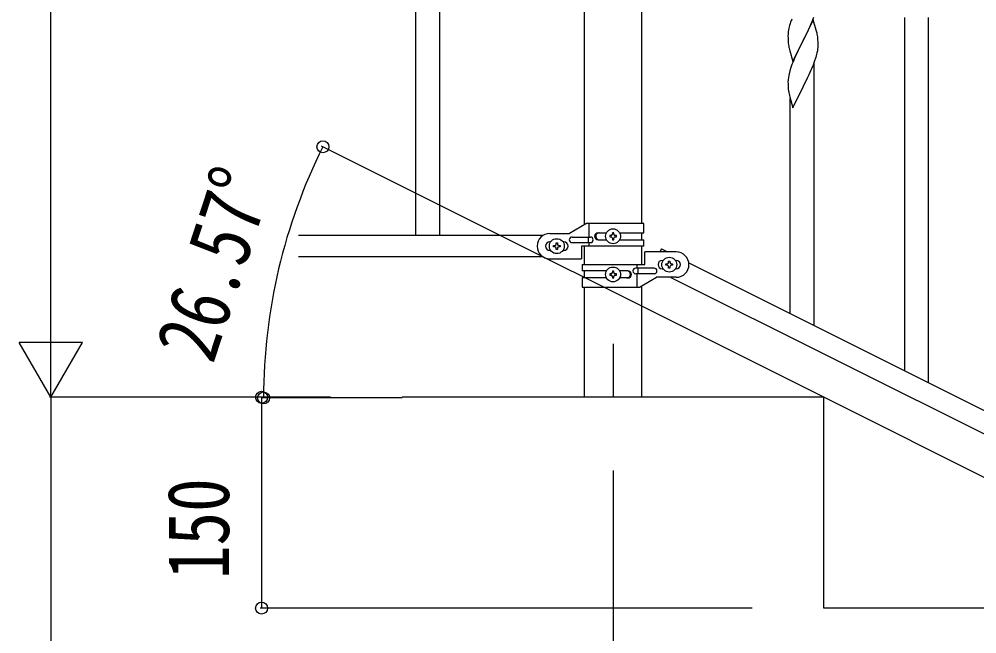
# Model space of a CAD drawing. Units: millimetres, scale not verified. Extents: x -4015 to 4015, y -2862 to 2860.
# Drawn here: x -1942 to -1260, y 942 to 1379 of the extents above; entities that cross this region are included whole.
import ezdxf
from ezdxf.enums import TextEntityAlignment as Align

# ---------------------------------------------------------------- set-up
doc = ezdxf.new("R2010")
doc.units = ezdxf.units.MM
doc.header["$LTSCALE"] = 10
for name, color, linetype in [('0-2_YKK_12', 2, 'Continuous'), ('0-3_YKK_A1', 4, 'Continuous'), ('0-4_YKK_D', 6, 'Continuous')]:
    doc.layers.add(name, color=color, linetype=linetype)
doc.styles.add('ＭＳ ゴシック', font='')
doc.styles.get('ＭＳ ゴシック').set_extended_font_data('MS Gothic')

msp = doc.modelspace()

# ---------------------------------------------------------------- linework, layer by layer
at = {"layer": '0-2_YKK_12'}
for p in [(-1519.17, 1148.22), (-1519.17, 1139.76)]:
    msp.add_line(p, (-1519.17, 1110.1), dxfattribs=at)
at = {"layer": '0-3_YKK_A1'}
for p, q in [((-1659.67, 1885.1), (-1659.67, 1225.14)), ((-1642.67, 1885.1), (-1642.67, 1225.14)), ((-1539.42, 1232.84), (-1539.42, 1789.74)), ((-1498.92, 1789.74), (-1498.92, 1233.64)), ((-1311.65, 1128.99), (-1311.65, 1380.39)), ((-1294.65, 1120.49), (-1294.65, 1380.39)), ((-1376.17, 1161.26), (-1376.17, 1347.46)), ((-1384, 1330.99), (-1384.16, 1330.66)), ((-1393.17, 1169.76), (-1393.17, 1322.71)), ((-1538.05, 1233.64), (-1550.17, 1226.64)), ((-1497.17, 1233.64), (-1538.05, 1233.64)), ((-1536.14, 1224.14), (-1536.14, 1233.64)), ((-1497.17, 1227.14), (-1497.17, 1233.64)), ((-1564.17, 1226.64), (-1550.17, 1226.64)), ((-1529.77, 1227.14), (-1523.85, 1227.14)), ((-1514.5, 1227.14), (-1497.17, 1227.14)), ((-1498.92, 1227.14), (-1498.92, 1222.14)), ((-1569.15, 1225.14), (-1743.03, 1225.14)), ((-1563.54, 1220.64), (-1564.17, 1220.64)), ((-1554.17, 1220.64), (-1554.8, 1220.64)), ((-1548.37, 1224.14), (-1535.29, 1224.14)), ((-1548.37, 1220.14), (-1535.29, 1220.14)), ((-1536.7, 1220.14), (-1536.7, 1224.14)), ((-1536.14, 1217.64), (-1536.14, 1220.14)), ((-1529.77, 1222.14), (-1523.85, 1222.14)), ((-1520.61, 1225.12), (-1521.57, 1225.12)), ((-1517.73, 1224.16), (-1516.77, 1224.16)), ((-1514.5, 1222.14), (-1497.17, 1222.14)), ((-1497.17, 1217.64), (-1497.17, 1222.14)), ((-1563.54, 1214.64), (-1564.17, 1214.64)), ((-1560.61, 1217.16), (-1561.57, 1217.16)), ((-1557.73, 1218.12), (-1556.77, 1218.12)), ((-1554.17, 1214.64), (-1554.8, 1214.64)), ((-1541.67, 1217.64), (-1541.67, 1208.64)), ((-1497.17, 1217.64), (-1541.67, 1217.64)), ((-1539.42, 1204.48), (-1539.42, 1217.64)), ((-1498.92, 1217.64), (-1498.92, 1204.48)), ((-1498.92, 1213.98), (-1498.92, 1208.98)), ((-1496.67, 1204.48), (-1496.67, 1213.48)), ((-1474.17, 1213.48), (-1496.67, 1213.48)), ((-1484.76, 1215.66), (-1485.85, 1213.48)), ((-1484.76, 1215.66), (-1480.4, 1213.48)), ((-1569.15, 1210.14), (-1743.03, 1210.14)), ((-1564.17, 1208.64), (-1541.67, 1208.64)), ((-1484.17, 1207.48), (-1483.54, 1207.48)), ((-1474.8, 1207.48), (-1474.17, 1207.48)), ((-1541.17, 1204.48), (-1541.17, 1199.98)), ((-1541.17, 1204.48), (-1496.67, 1204.48)), ((-1523.85, 1199.98), (-1541.17, 1199.98)), ((-1539.42, 1194.98), (-1539.42, 1199.98)), ((-1508.58, 1199.98), (-1514.5, 1199.98)), ((-1489.97, 1201.98), (-1503.05, 1201.98)), ((-1502.2, 1204.48), (-1502.2, 1201.98)), ((-1501.65, 1201.98), (-1501.65, 1197.98)), ((-1484.17, 1201.48), (-1483.54, 1201.48)), ((-1480.61, 1204), (-1481.57, 1204)), ((-1477.73, 1204.96), (-1476.77, 1204.96)), ((-1474.8, 1201.48), (-1474.17, 1201.48)), ((-1465.29, 1205.83), (-660.4, 803.3)), ((-1541.17, 1194.98), (-1541.17, 1188.48)), ((-1523.85, 1194.98), (-1541.17, 1194.98)), ((-1520.61, 1197.97), (-1521.57, 1197.97)), ((-1517.73, 1197.01), (-1516.77, 1197.01)), ((-1508.58, 1194.98), (-1514.5, 1194.98)), ((-1489.97, 1197.98), (-1503.05, 1197.98)), ((-1502.2, 1197.98), (-1502.2, 1188.48)), ((-1500.3, 1188.48), (-1488.17, 1195.48)), ((-1474.17, 1195.48), (-1488.17, 1195.48)), ((-1477.95, 1195.39), (-673.06, 792.85)), ((-1541.17, 1188.48), (-1500.3, 1188.48)), ((-1539.42, 1110.1), (-1539.42, 1188.48)), ((-1498.92, 1189.28), (-1498.92, 1110.1)), ((-469.17, 660.1), (-1369.17, 1110.1))]:
    msp.add_line(p, q, dxfattribs=at)
for points in [[(-1394.67, 1368.74), (-1394.71, 1367.92), (-1394.72, 1367.53), (-1394.7, 1365.67), (-1394.67, 1364.66), (-1394.62, 1363.72), (-1394.52, 1362.28), (-1394.37, 1360.96), (-1394.23, 1359.97), (-1394.05, 1359.02), (-1393.95, 1358.55), (-1393.74, 1357.61), (-1393.49, 1356.65), (-1391.22, 1349), (-1384, 1363.87), (-1383.83, 1364.2), (-1381.9, 1368), (-1380.39, 1371.1), (-1379.72, 1372.51), (-1378.38, 1375.43), (-1377.52, 1377.43), (-1376.3, 1380.47)], [(-1376.77, 1378.72), (-1384, 1363.87), (-1384.16, 1363.54), (-1386.51, 1358.88), (-1388.27, 1355.23), (-1388.72, 1354.26), (-1389.83, 1351.8), (-1391.1, 1348.78), (-1391.89, 1346.75), (-1392.61, 1344.74), (-1393.4, 1342.26), (-1393.92, 1340.33), (-1394.23, 1338.93), (-1394.47, 1337.58), (-1394.63, 1336.29), (-1394.69, 1335.46), (-1394.72, 1334.66), (-1394.7, 1332.8), (-1394.67, 1331.78), (-1394.62, 1330.84), (-1394.52, 1329.4), (-1394.37, 1328.09)], [(-1374.04, 1369.18), (-1374.38, 1370.6), (-1374.57, 1371.32), (-1376.77, 1378.72)], [(-1393.1, 1376.11), (-1393.54, 1374.64), (-1394.03, 1372.73), (-1394.32, 1371.35), (-1394.54, 1370.01)], [(-1373.3, 1359.4), (-1373.28, 1360.2), (-1373.28, 1361.34), (-1373.33, 1363.07), (-1373.39, 1364.31), (-1373.5, 1365.73)], [(-1374.19, 1354.05), (-1373.86, 1355.46), (-1373.59, 1356.83), (-1373.4, 1358.14)], [(-1394, 1325.91), (-1393.74, 1324.73), (-1393.49, 1323.78), (-1391.22, 1316.13), (-1384, 1330.99), (-1383.83, 1331.32), (-1382.11, 1334.71), (-1380.61, 1337.77), (-1379.72, 1339.64), (-1378.17, 1343.06), (-1377.73, 1344.06), (-1376.69, 1346.59), (-1375.56, 1349.62), (-1374.89, 1351.62)], [(-1518.69, 1226.08), (-1518.69, 1227.04), (-1519.65, 1227.04), (-1519.65, 1226.08)], [(-1559.65, 1219.08), (-1559.65, 1220.04), (-1558.69, 1220.04), (-1558.69, 1219.08)], [(-1521.57, 1225.12), (-1521.57, 1224.16), (-1520.61, 1224.16)], [(-1519.65, 1223.2), (-1519.65, 1222.24), (-1518.69, 1222.24), (-1518.69, 1223.2)], [(-1516.77, 1224.16), (-1516.77, 1225.12), (-1517.73, 1225.12)], [(-1561.57, 1217.16), (-1561.57, 1218.12), (-1560.61, 1218.12)], [(-1558.69, 1216.2), (-1558.69, 1215.24), (-1559.65, 1215.24), (-1559.65, 1216.2)], [(-1556.77, 1218.12), (-1556.77, 1217.16), (-1557.73, 1217.16)], [(-1479.65, 1205.92), (-1479.65, 1206.88), (-1478.69, 1206.88), (-1478.69, 1205.92)], [(-1518.69, 1198.93), (-1518.69, 1199.89), (-1519.65, 1199.89), (-1519.65, 1198.93)], [(-1481.57, 1204), (-1481.57, 1204.96), (-1480.61, 1204.96)], [(-1478.69, 1203.04), (-1478.69, 1202.08), (-1479.65, 1202.08), (-1479.65, 1203.04)], [(-1476.77, 1204.96), (-1476.77, 1204), (-1477.73, 1204)], [(-1521.57, 1197.97), (-1521.57, 1197.01), (-1520.61, 1197.01)], [(-1519.65, 1196.05), (-1519.65, 1195.09), (-1518.69, 1195.09), (-1518.69, 1196.05)], [(-1516.77, 1197.01), (-1516.77, 1197.97), (-1517.73, 1197.97)], [(-469.17, 660.1), (-769.17, 660.1), (-769.17, 810.1), (-1069.17, 810.1), (-1069.17, 960.1), (-1369.17, 960.1), (-1369.17, 1110.1), (-1669.17, 1110.1)]]:
    msp.add_lwpolyline(points, dxfattribs=at)
for centre in [(-1519.17, 1224.64), (-1559.17, 1217.64), (-1479.17, 1204.48), (-1519.17, 1197.49)]:
    msp.add_circle(centre, 5.3, dxfattribs=at)
for centre, radius, start, end in [((-1317.47, 1351.87), 79.42, 159.93435, 162.22611), ((-1362.73, 1366.12), 32.04, 173.03232, 175.32407), ((-1415.51, 1360.47), 42.37, 9.56725, 11.859), ((-1418.36, 1360.87), 45.12, 6.17603, 8.46779), ((-1404.72, 1361.39), 31.49, 354.07159, 356.36334), ((-1435.29, 1370.33), 63.23, 342.78424, 345.07599), ((-1339.77, 1336.25), 55.21, 188.49987, 190.79162), ((-1564.17, 1217.64), 9, 90, 270), ((-1529.77, 1224.64), 2.5, 90, 270), ((-1529.02, 1224.64), 2.5, 90, 270), ((-1564.17, 1217.64), 3, 90, 270), ((-1554.17, 1217.64), 3, 270, 90), ((-1548.37, 1222.14), 2, 90, 270), ((-1535.29, 1222.14), 2, 270, 90), ((-1520.61, 1226.08), 0.96, 270, 0), ((-1520.61, 1223.2), 0.96, 0, 90), ((-1517.73, 1226.08), 0.96, 180, 270), ((-1517.73, 1223.2), 0.96, 90, 180), ((-1560.61, 1219.08), 0.96, 270, 0), ((-1560.61, 1216.2), 0.96, 0, 90), ((-1557.73, 1219.08), 0.96, 180, 270), ((-1557.73, 1216.2), 0.96, 90, 180), ((-1474.17, 1204.48), 9, 270, 90), ((-1484.17, 1204.48), 3, 90, 270), ((-1480.61, 1205.92), 0.96, 270, 0), ((-1477.73, 1205.92), 0.96, 180, 270), ((-1474.17, 1204.48), 3, 270, 90), ((-1509.33, 1197.48), 2.5, 270, 90), ((-1508.58, 1197.48), 2.5, 270, 90), ((-1503.05, 1199.98), 2, 90, 270), ((-1489.97, 1199.98), 2, 270, 90), ((-1480.61, 1203.04), 0.96, 0, 90), ((-1477.73, 1203.04), 0.96, 90, 180), ((-1520.61, 1198.93), 0.96, 270, 0), ((-1520.61, 1196.05), 0.96, 0, 90), ((-1517.73, 1198.93), 0.96, 180, 270), ((-1517.73, 1196.05), 0.96, 90, 180)]:
    msp.add_arc(centre, radius, start, end, dxfattribs=at)
at = {"layer": '0-4_YKK_D'}
for p, q in [((-1919.17, 1155.1), (-1919.17, 1865.1)), ((-1369.17, 1110.1), (-1726.48, 1288.76)), ((-1919.17, 1110.1), (-1919.17, 1188.04)), ((-1919.17, 1110.1), (-1941.67, 1149.07)), ((-1896.67, 1149.07), (-1941.67, 1149.07)), ((-1919.17, 1110.1), (-1896.67, 1149.07)), ((-1814.17, 1110.1), (-1920.17, 1110.1)), ((-1743.93, 1110.1), (-1920.17, 1110.1)), ((-1919.17, 1110.1), (-1919.17, 660.1)), ((-1720.17, 1110.1), (-1770.17, 1110.1)), ((-1769.17, 1110.1), (-1769.17, 960.1)), ((-1669.28, 1109.65), (-1768.76, 1109.65)), ((-1519.17, 1058.1), (-1519.17, 509.1)), ((-1420.17, 960.1), (-1770.17, 960.1))]:
    msp.add_line(p, q, dxfattribs=at)
for centre in [(-1725.59, 1288.31), (-1769.17, 1110.1), (-1767.76, 1109.65), (-1769.17, 960.1)]:
    msp.add_circle(centre, 4.25, dxfattribs=at)
msp.add_arc((-1368.28, 1109.65), 399.49, 153.43495, 180, dxfattribs=at)

# ---------------------------------------------------------------- texts
at = {"layer": '0-4_YKK_D', "style": 'ＭＳ ゴシック', "width": 0.8}
for s, rotation, p in [('26.57°', 71.825, (-1791.26, 1128.95)), ('150', 90, (-1779.17, 980.7))]:
    msp.add_text(s, height=43.99, rotation=rotation, dxfattribs=at).set_placement(p, align=Align.BOTTOM_LEFT)

doc.saveas('drawing.dxf')
